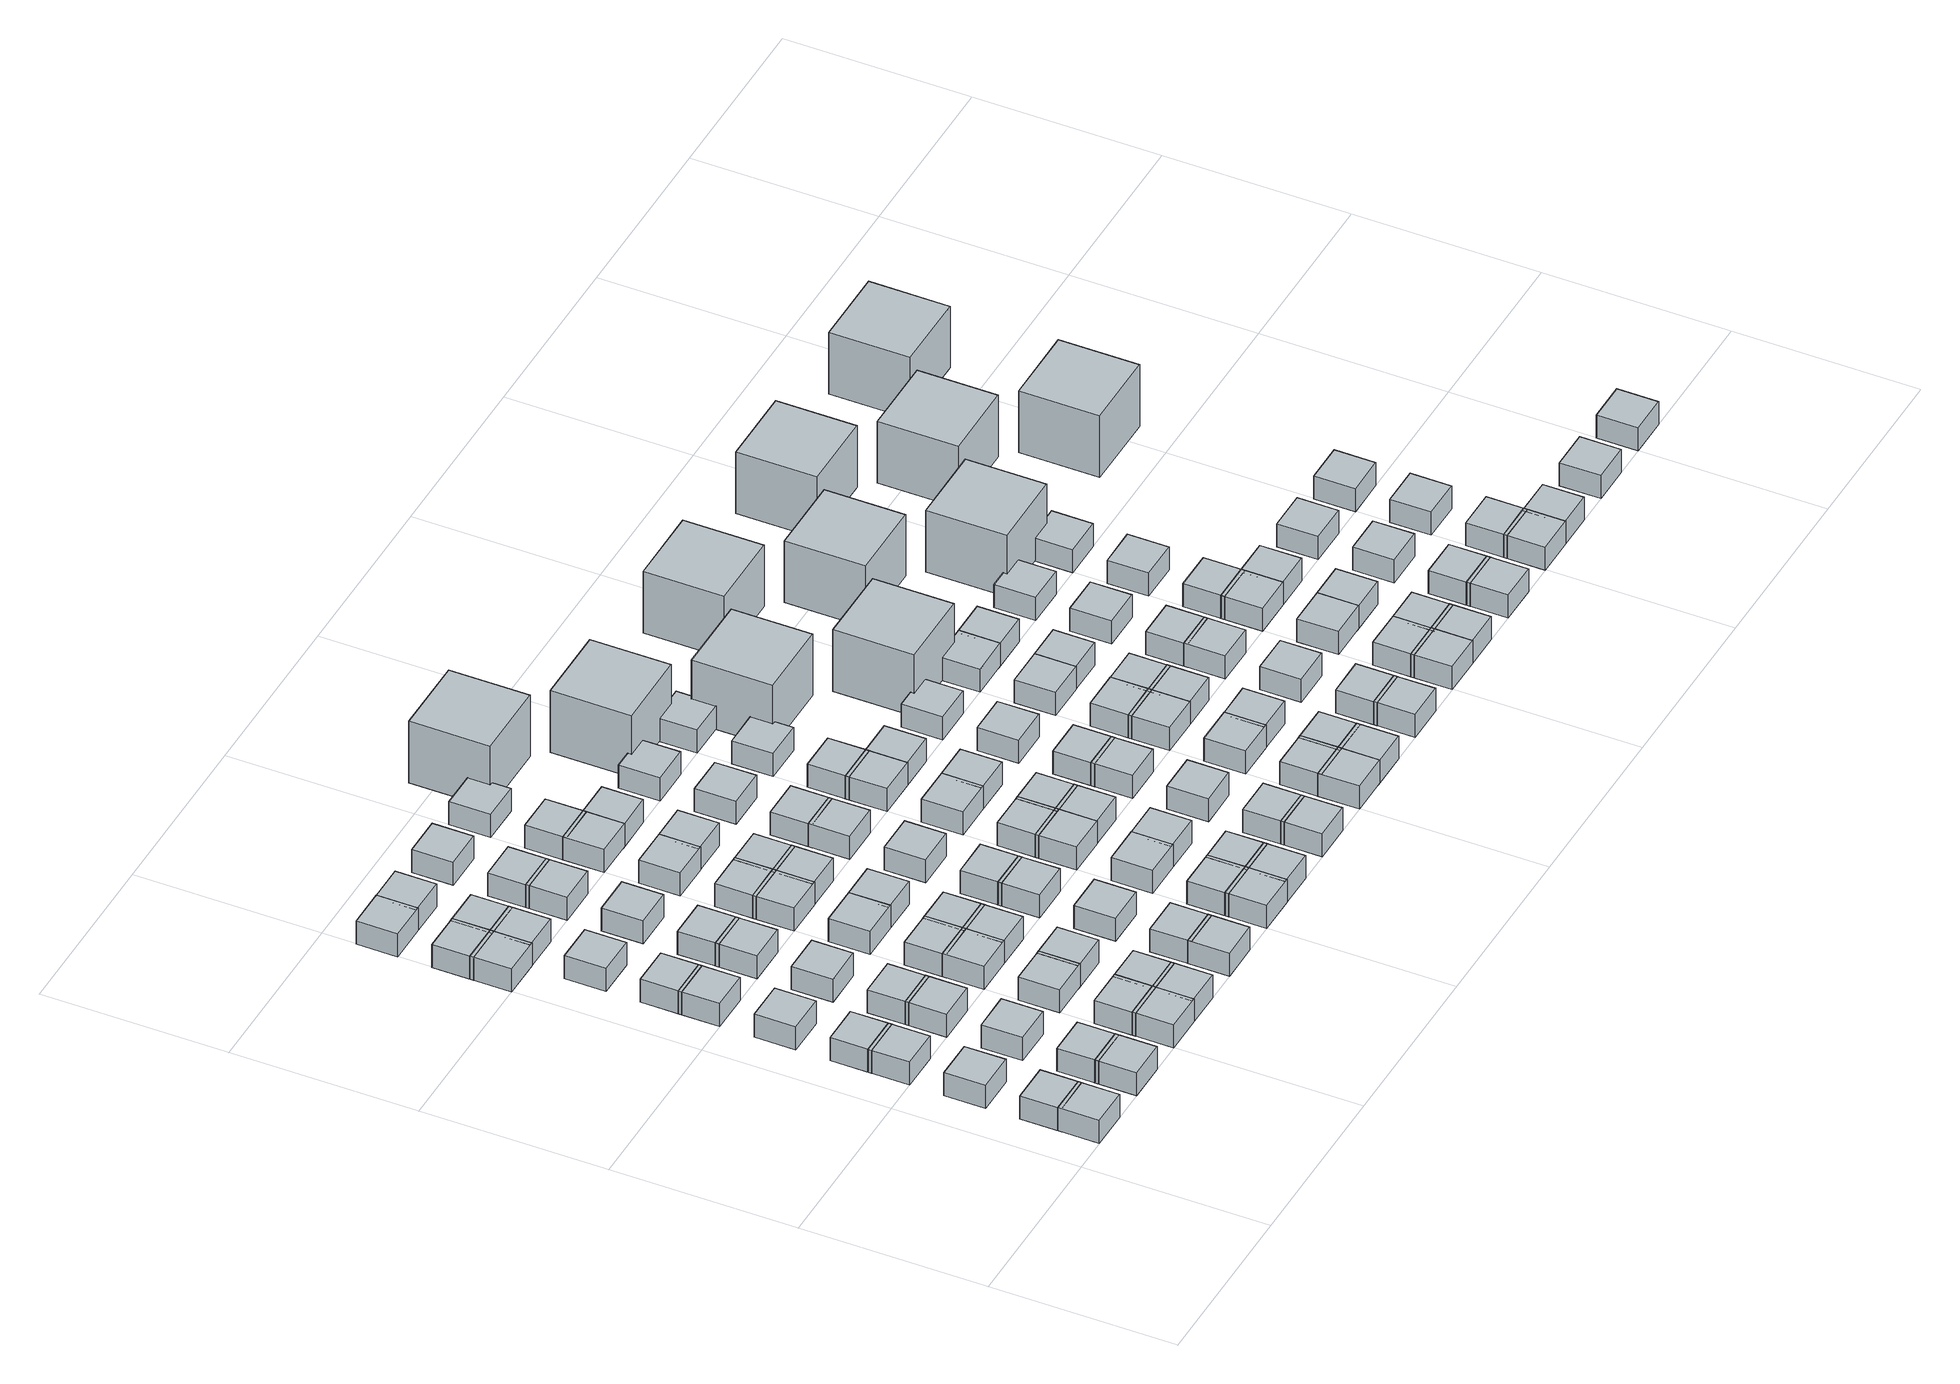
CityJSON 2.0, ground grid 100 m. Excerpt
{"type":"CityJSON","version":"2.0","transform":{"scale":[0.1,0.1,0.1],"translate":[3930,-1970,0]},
"CityObjects":{
"object1":{"type":"GenericCityObject","geometry":[{"type":"Solid","lod":"1","boundaries":[[[[0,1,2,3]],[[4,5,1,0]],[[5,6,2,1]],[[6,7,3,2]],[[7,4,0,3]],[[7,6,5,4]]]]}]},
"object2":{"type":"GenericCityObject","geometry":[{"type":"Solid","lod":"1","boundaries":[[[[8,9,10,11]],[[12,13,9,8]],[[13,14,10,9]],[[14,15,11,10]],[[15,12,8,11]],[[15,14,13,12]]]]}]},
"object3":{"type":"GenericCityObject","geometry":[{"type":"Solid","lod":"1","boundaries":[[[[16,17,18,19]],[[20,21,17,16]],[[21,22,18,17]],[[22,23,19,18]],[[23,20,16,19]],[[23,22,21,20]]]]}]},
"object4":{"type":"GenericCityObject","geometry":[{"type":"Solid","lod":"1","boundaries":[[[[24,25,26,27]],[[28,29,25,24]],[[29,30,26,25]],[[30,31,27,26]],[[31,28,24,27]],[[31,30,29,28]]]]}]},
"object5":{"type":"GenericCityObject","geometry":[{"type":"Solid","lod":"1","boundaries":[[[[32,33,34,35]],[[36,37,33,32]],[[37,38,34,33]],[[38,39,35,34]],[[39,36,32,35]],[[39,38,37,36]]]]}]},
"object6":{"type":"GenericCityObject","geometry":[{"type":"Solid","lod":"1","boundaries":[[[[40,41,42,43]],[[44,45,41,40]],[[45,46,42,41]],[[46,47,43,42]],[[47,44,40,43]],[[47,46,45,44]]]]}]},
"object7":{"type":"GenericCityObject","geometry":[{"type":"Solid","lod":"1","boundaries":[[[[48,49,50,51]],[[52,53,49,48]],[[53,54,50,49]],[[54,55,51,50]],[[55,52,48,51]],[[55,54,53,52]]]]}]},
"object8":{"type":"GenericCityObject","geometry":[{"type":"Solid","lod":"1","boundaries":[[[[56,57,58,59]],[[60,61,57,56]],[[61,62,58,57]],[[62,63,59,58]],[[63,60,56,59]],[[63,62,61,60]]]]}]},
"object9":{"type":"GenericCityObject","geometry":[{"type":"Solid","lod":"1","boundaries":[[[[64,65,66,67]],[[68,69,65,64]],[[69,70,66,65]],[[70,71,67,66]],[[71,68,64,67]],[[71,70,69,68]]]]}]},
"object10":{"type":"GenericCityObject","geometry":[{"type":"Solid","lod":"1","boundaries":[[[[72,73,74,75]],[[76,77,73,72]],[[77,78,74,73]],[[78,79,75,74]],[[79,76,72,75]],[[79,78,77,76]]]]}]},
"object11":{"type":"GenericCityObject","geometry":[{"type":"Solid","lod":"1","boundaries":[[[[80,81,82,83]],[[84,85,81,80]],[[85,86,82,81]],[[86,87,83,82]],[[87,84,80,83]],[[87,86,85,84]]]]}]},
"object12":{"type":"GenericCityObject","geometry":[{"type":"Solid","lod":"1","boundaries":[[[[88,89,90,91]],[[92,93,89,88]],[[93,94,90,89]],[[94,95,91,90]],[[95,92,88,91]],[[95,94,93,92]]]]}]},
"object13":{"type":"GenericCityObject","geometry":[{"type":"Solid","lod":"1","boundaries":[[[[96,97,98,99]],[[100,101,97,96]],[[101,102,98,97]],[[102,103,99,98]],[[103,100,96,99]],[[103,102,101,100]]]]}]},
"object14":{"type":"GenericCityObject","geometry":[{"type":"Solid","lod":"1","boundaries":[[[[104,105,106,107]],[[108,109,105,104]],[[109,110,106,105]],[[110,111,107,106]],[[111,108,104,107]],[[111,110,109,108]]]]}]},
"object15":{"type":"GenericCityObject","geometry":[{"type":"Solid","lod":"1","boundaries":[[[[112,113,114,115]],[[116,117,113,112]],[[117,118,114,113]],[[118,119,115,114]],[[119,116,112,115]],[[119,118,117,116]]]]}]},
"object16":{"type":"GenericCityObject","geometry":[{"type":"Solid","lod":"1","boundaries":[[[[120,121,122,123]],[[124,125,121,120]],[[125,126,122,121]],[[126,127,123,122]],[[127,124,120,123]],[[127,126,125,124]]]]}]},
"object17":{"type":"GenericCityObject","geometry":[{"type":"Solid","lod":"1","boundaries":[[[[128,129,130,131]],[[132,133,129,128]],[[133,134,130,129]],[[134,135,131,130]],[[135,132,128,131]],[[135,134,133,132]]]]}]},
"object18":{"type":"GenericCityObject","geometry":[{"type":"Solid","lod":"1","boundaries":[[[[136,137,138,139]],[[140,141,137,136]],[[141,142,138,137]],[[142,143,139,138]],[[143,140,136,139]],[[143,142,141,140]]]]}]},
"object19":{"type":"GenericCityObject","geometry":[{"type":"Solid","lod":"1","boundaries":[[[[144,145,146,147]],[[148,149,145,144]],[[149,150,146,145]],[[150,151,147,146]],[[151,148,144,147]],[[151,150,149,148]]]]}]},
"object20":{"type":"GenericCityObject","geometry":[{"type":"Solid","lod":"1","boundaries":[[[[152,153,154,155]],[[156,157,153,152]],[[157,158,154,153]],[[158,159,155,154]],[[159,156,152,155]],[[159,158,157,156]]]]}]},
"object21":{"type":"GenericCityObject","geometry":[{"type":"Solid","lod":"1","boundaries":[[[[160,161,162,163]],[[164,165,161,160]],[[165,166,162,161]],[[166,167,163,162]],[[167,164,160,163]],[[167,166,165,164]]]]}]},
"object22":{"type":"GenericCityObject","geometry":[{"type":"Solid","lod":"1","boundaries":[[[[168,169,170,171]],[[172,173,169,168]],[[173,174,170,169]],[[174,175,171,170]],[[175,172,168,171]],[[175,174,173,172]]]]}]},
"object23":{"type":"GenericCityObject","geometry":[{"type":"Solid","lod":"1","boundaries":[[[[176,177,178,179]],[[180,181,177,176]],[[181,182,178,177]],[[182,183,179,178]],[[183,180,176,179]],[[183,182,181,180]]]]}]},
"object24":{"type":"GenericCityObject","geometry":[{"type":"Solid","lod":"1","boundaries":[[[[184,185,186,187]],[[188,189,185,184]],[[189,190,186,185]],[[190,191,187,186]],[[191,188,184,187]],[[191,190,189,188]]]]}]},
"object25":{"type":"GenericCityObject","geometry":[{"type":"Solid","lod":"1","boundaries":[[[[192,193,194,195]],[[196,197,193,192]],[[197,198,194,193]],[[198,199,195,194]],[[199,196,192,195]],[[199,198,197,196]]]]}]},
"object26":{"type":"GenericCityObject","geometry":[{"type":"Solid","lod":"1","boundaries":[[[[200,201,202,203]],[[204,205,201,200]],[[205,206,202,201]],[[206,207,203,202]],[[207,204,200,203]],[[207,206,205,204]]]]}]},
"object27":{"type":"GenericCityObject","geometry":[{"type":"Solid","lod":"1","boundaries":[[[[208,209,210,211]],[[212,213,209,208]],[[213,214,210,209]],[[214,215,211,210]],[[215,212,208,211]],[[215,214,213,212]]]]}]},
"object28":{"type":"GenericCityObject","geometry":[{"type":"Solid","lod":"1","boundaries":[[[[216,217,218,219]],[[220,221,217,216]],[[221,222,218,217]],[[222,223,219,218]],[[223,220,216,219]],[[223,222,221,220]]]]}]},
"object29":{"type":"GenericCityObject","geometry":[{"type":"Solid","lod":"1","boundaries":[[[[224,225,226,227]],[[228,229,225,224]],[[229,230,226,225]],[[230,231,227,226]],[[231,228,224,227]],[[231,230,229,228]]]]}]},
"object30":{"type":"GenericCityObject","geometry":[{"type":"Solid","lod":"1","boundaries":[[[[232,233,234,235]],[[236,237,233,232]],[[237,238,234,233]],[[238,239,235,234]],[[239,236,232,235]],[[239,238,237,236]]]]}]},
"object31":{"type":"GenericCityObject","geometry":[{"type":"Solid","lod":"1","boundaries":[[[[240,241,242,243]],[[244,245,241,240]],[[245,246,242,241]],[[246,247,243,242]],[[247,244,240,243]],[[247,246,245,244]]]]}]},
"object32":{"type":"GenericCityObject","geometry":[{"type":"Solid","lod":"1","boundaries":[[[[248,249,250,251]],[[252,253,249,248]],[[253,254,250,249]],[[254,255,251,250]],[[255,252,248,251]],[[255,254,253,252]]]]}]},
"object33":{"type":"GenericCityObject","geometry":[{"type":"Solid","lod":"1","boundaries":[[[[256,257,258,259]],[[260,261,257,256]],[[261,262,258,257]],[[262,263,259,258]],[[263,260,256,259]],[[263,262,261,260]]]]}]},
"object34":{"type":"GenericCityObject","geometry":[{"type":"Solid","lod":"1","boundaries":[[[[264,265,266,267]],[[268,269,265,264]],[[269,270,266,265]],[[270,271,267,266]],[[271,268,264,267]],[[271,270,269,268]]]]}]},
"object35":{"type":"GenericCityObject","geometry":[{"type":"Solid","lod":"1","boundaries":[[[[272,273,274,275]],[[276,277,273,272]],[[277,278,274,273]],[[278,279,275,274]],[[279,276,272,275]],[[279,278,277,276]]]]}]},
"object36":{"type":"GenericCityObject","geometry":[{"type":"Solid","lod":"1","boundaries":[[[[280,281,282,283]],[[284,285,281,280]],[[285,286,282,281]],[[286,287,283,282]],[[287,284,280,283]],[[287,286,285,284]]]]}]},
"object37":{"type":"GenericCityObject","geometry":[{"type":"Solid","lod":"1","boundaries":[[[[288,289,290,291]],[[292,293,289,288]],[[293,294,290,289]],[[294,295,291,290]],[[295,292,288,291]],[[295,294,293,292]]]]}]},
"object38":{"type":"GenericCityObject","geometry":[{"type":"Solid","lod":"1","boundaries":[[[[296,297,298,299]],[[300,301,297,296]],[[301,302,298,297]],[[302,303,299,298]],[[303,300,296,299]],[[303,302,301,300]]]]}]},
"object39":{"type":"GenericCityObject","geometry":[{"type":"Solid","lod":"1","boundaries":[[[[304,305,306,307]],[[308,309,305,304]],[[309,310,306,305]],[[310,311,307,306]],[[311,308,304,307]],[[311,310,309,308]]]]}]},
"object40":{"type":"GenericCityObject","geometry":[{"type":"Solid","lod":"1","boundaries":[[[[312,313,314,315]],[[316,317,313,312]],[[317,318,314,313]],[[318,319,315,314]],[[319,316,312,315]],[[319,318,317,316]]]]}]},
"object41":{"type":"GenericCityObject","geometry":[{"type":"Solid","lod":"1","boundaries":[[[[320,321,322,323]],[[324,325,321,320]],[[325,326,322,321]],[[326,327,323,322]],[[327,324,320,323]],[[327,326,325,324]]]]}]},
"object42":{"type":"GenericCityObject","geometry":[{"type":"Solid","lod":"1","boundaries":[[[[328,329,330,331]],[[332,333,329,328]],[[333,334,330,329]],[[334,335,331,330]],[[335,332,328,331]],[[335,334,333,332]]]]}]},
"object43":{"type":"GenericCityObject","geometry":[{"type":"Solid","lod":"1","boundaries":[[[[336,337,338,339]],[[340,341,337,336]],[[341,342,338,337]],[[342,343,339,338]],[[343,340,336,339]],[[343,342,341,340]]]]}]},
"object44":{"type":"GenericCityObject","geometry":[{"type":"Solid","lod":"1","boundaries":[[[[344,345,346,347]],[[348,349,345,344]],[[349,350,346,345]],[[350,351,347,346]],[[351,348,344,347]],[[351,350,349,348]]]]}]},
"object45":{"type":"GenericCityObject","geometry":[{"type":"Solid","lod":"1","boundaries":[[[[352,353,354,355]],[[356,357,353,352]],[[357,358,354,353]],[[358,359,355,354]],[[359,356,352,355]],[[359,358,357,356]]]]}]},
"object46":{"type":"GenericCityObject","geometry":[{"type":"Solid","lod":"1","boundaries":[[[[360,361,362,363]],[[364,365,361,360]],[[365,366,362,361]],[[366,367,363,362]],[[367,364,360,363]],[[367,366,365,364]]]]}]},
"object47":{"type":"GenericCityObject","geometry":[{"type":"Solid","lod":"1","boundaries":[[[[368,369,370,371]],[[372,373,369,368]],[[373,374,370,369]],[[374,375,371,370]],[[375,372,368,371]],[[375,374,373,372]]]]}]},
"object48":{"type":"GenericCityObject","geometry":[{"type":"Solid","lod":"1","boundaries":[[[[376,377,378,379]],[[380,381,377,376]],[[381,382,378,377]],[[382,383,379,378]],[[383,380,376,379]],[[383,382,381,380]]]]}]},
"object49":{"type":"GenericCityObject","geometry":[{"type":"Solid","lod":"1","boundaries":[[[[384,385,386,387]],[[388,389,385,384]],[[389,390,386,385]],[[390,391,387,386]],[[391,388,384,387]],[[391,390,389,388]]]]}]},
"object50":{"type":"GenericCityObject","geometry":[{"type":"Solid","lod":"1","boundaries":[[[[392,393,394,395]],[[396,397,393,392]],[[397,398,394,393]],[[398,399,395,394]],[[399,396,392,395]],[[399,398,397,396]]]]}]},
"object51":{"type":"GenericCityObject","geometry":[{"type":"Solid","lod":"1","boundaries":[[[[400,401,402,403]],[[404,405,401,400]],[[405,406,402,401]],[[406,407,403,402]],[[407,404,400,403]],[[407,406,405,404]]]]}]},
"object52":{"type":"GenericCityObject","geometry":[{"type":"Solid","lod":"1","boundaries":[[[[408,409,410,411]],[[412,413,409,408]],[[413,414,410,409]],[[414,415,411,410]],[[415,412,408,411]],[[415,414,413,412]]]]}]},
"object53":{"type":"GenericCityObject","geometry":[{"type":"Solid","lod":"1","boundaries":[[[[416,417,418,419]],[[420,421,417,416]],[[421,422,418,417]],[[422,423,419,418]],[[423,420,416,419]],[[423,422,421,420]]]]}]},
"object54":{"type":"GenericCityObject","geometry":[{"type":"Solid","lod":"1","boundaries":[[[[424,425,426,427]],[[428,429,425,424]],[[429,430,426,425]],[[430,431,427,426]],[[431,428,424,427]],[[431,430,429,428]]]]}]},
"object55":{"type":"GenericCityObject","geometry":[{"type":"Solid","lod":"1","boundaries":[[[[432,433,434,435]],[[436,437,433,432]],[[437,438,434,433]],[[438,439,435,434]],[[439,436,432,435]],[[439,438,437,436]]]]}]},
"object56":{"type":"GenericCityObject","geometry":[{"type":"Solid","lod":"1","boundaries":[[[[440,441,442,443]],[[444,445,441,440]],[[445,446,442,441]],[[446,447,443,442]],[[447,444,440,443]],[[447,446,445,444]]]]}]},
"object57":{"type":"GenericCityObject","geometry":[{"type":"Solid","lod":"1","boundaries":[[[[448,449,450,451]],[[452,453,449,448]],[[453,454,450,449]],[[454,455,451,450]],[[455,452,448,451]],[[455,454,453,452]]]]}]},
"object58":{"type":"GenericCityObject","geometry":[{"type":"Solid","lod":"1","boundaries":[[[[456,457,458,459]],[[460,461,457,456]],[[461,462,458,457]],[[462,463,459,458]],[[463,460,456,459]],[[463,462,461,460]]]]}]},
"object59":{"type":"GenericCityObject","geometry":[{"type":"Solid","lod":"1","boundaries":[[[[464,465,466,467]],[[468,469,465,464]],[[469,470,466,465]],[[470,471,467,466]],[[471,468,464,467]],[[471,470,469,468]]]]}]},
"object60":{"type":"GenericCityObject","geometry":[{"type":"Solid","lod":"1","boundaries":[[[[472,473,474,475]],[[476,477,473,472]],[[477,478,474,473]],[[478,479,475,474]],[[479,476,472,475]],[[479,478,477,476]]]]}]},
"object61":{"type":"GenericCityObject","geometry":[{"type":"Solid","lod":"1","boundaries":[[[[480,481,482,483]],[[484,485,481,480]],[[485,486,482,481]],[[486,487,483,482]],[[487,484,480,483]],[[487,486,485,484]]]]}]},
"object62":{"type":"GenericCityObject","geometry":[{"type":"Solid","lod":"1","boundaries":[[[[488,489,490,491]],[[492,493,489,488]],[[493,494,490,489]],[[494,495,491,490]],[[495,492,488,491]],[[495,494,493,492]]]]}]},
"object63":{"type":"GenericCityObject","geometry":[{"type":"Solid","lod":"1","boundaries":[[[[496,497,498,499]],[[500,501,497,496]],[[501,502,498,497]],[[502,503,499,498]],[[503,500,496,499]],[[503,502,501,500]]]]}]},
"object64":{"type":"GenericCityObject","geometry":[{"type":"Solid","lod":"1","boundaries":[[[[504,505,506,507]],[[508,509,505,504]],[[509,510,506,505]],[[510,511,507,506]],[[511,508,504,507]],[[511,510,509,508]]]]}]},
"object65":{"type":"GenericCityObject","geometry":[{"type":"Solid","lod":"1","boundaries":[[[[512,513,514,515]],[[516,517,513,512]],[[517,518,514,513]],[[518,519,515,514]],[[519,516,512,515]],[[519,518,517,516]]]]}]},
"object66":{"type":"GenericCityObject","geometry":[{"type":"Solid","lod":"1","boundaries":[[[[520,521,522,523]],[[524,525,521,520]],[[525,526,522,521]],[[526,527,523,522]],[[527,524,520,523]],[[527,526,525,524]]]]}]},
"object67":{"type":"GenericCityObject","geometry":[{"type":"Solid","lod":"1","boundaries":[[[[528,529,530,531]],[[532,533,529,528]],[[533,534,530,529]],[[534,535,531,530]],[[535,532,528,531]],[[535,534,533,532]]]]}]},
"object68":{"type":"GenericCityObject","geometry":[{"type":"Solid","lod":"1","boundaries":[[[[536,537,538,539]],[[540,541,537,536]],[[541,542,538,537]],[[542,543,539,538]],[[543,540,536,539]],[[543,542,541,540]]]]}]},
"object69":{"type":"GenericCityObject","geometry":[{"type":"Solid","lod":"1","boundaries":[[[[544,545,546,547]],[[548,549,545,544]],[[549,550,546,545]],[[550,551,547,546]],[[551,548,544,547]],[[551,550,549,548]]]]}]},
"object70":{"type":"GenericCityObject","geometry":[{"type":"Solid","lod":"1","boundaries":[[[[552,553,554,555]],[[556,557,553,552]],[[557,558,554,553]],[[558,559,555,554]],[[559,556,552,555]],[[559,558,557,556]]]]}]},
"object71":{"type":"GenericCityObject","geometry":[{"type":"Solid","lod":"1","boundaries":[[[[560,561,562,563]],[[564,565,561,560]],[[565,566,562,561]],[[566,567,563,562]],[[567,564,560,563]],[[567,566,565,564]]]]}]},
"object72":{"type":"GenericCityObject","geometry":[{"type":"Solid","lod":"1","boundaries":[[[[568,569,570,571]],[[572,573,569,568]],[[573,574,570,569]],[[574,575,571,570]],[[575,572,568,571]],[[575,574,573,572]]]]}]},
"object73":{"type":"GenericCityObject","geometry":[{"type":"Solid","lod":"1","boundaries":[[[[576,577,578,579]],[[580,581,577,576]],[[581,582,578,577]],[[582,583,579,578]],[[583,580,576,579]],[[583,582,581,580]]]]}]},
"object74":{"type":"GenericCityObject","geometry":[{"type":"Solid","lod":"1","boundaries":[[[[584,585,586,587]],[[588,589,585,584]],[[589,590,586,585]],[[590,591,587,586]],[[591,588,584,587]],[[591,590,589,588]]]]}]},
"object75":{"type":"GenericCityObject","geometry":[{"type":"Solid","lod":"1","boundaries":[[[[592,593,594,595]],[[596,597,593,592]],[[597,598,594,593]],[[598,599,595,594]],[[599,596,592,595]],[[599,598,597,596]]]]}]},
"object76":{"type":"GenericCityObject","geometry":[{"type":"Solid","lod":"1","boundaries":[[[[600,601,602,603]],[[604,605,601,600]],[[605,606,602,601]],[[606,607,603,602]],[[607,604,600,603]],[[607,606,605,604]]]]}]},
"object77":{"type":"GenericCityObject","geometry":[{"type":"Solid","lod":"1","boundaries":[[[[608,609,610,611]],[[612,613,609,608]],[[613,614,610,609]],[[614,615,611,610]],[[615,612,608,611]],[[615,614,613,612]]]]}]},
"object78":{"type":"GenericCityObject","geometry":[{"type":"Solid","lod":"1","boundaries":[[[[616,617,618,619]],[[620,621,617,616]],[[621,622,618,617]],[[622,623,619,618]],[[623,620,616,619]],[[623,622,621,620]]]]}]},
"object79":{"type":"GenericCityObject","geometry":[{"type":"Solid","lod":"1","boundaries":[[[[624,625,626,627]],[[628,629,625,624]],[[629,630,626,625]],[[630,631,627,626]],[[631,628,624,627]],[[631,630,629,628]]]]}]},
"object80":{"type":"GenericCityObject","geometry":[{"type":"Solid","lod":"1","boundaries":[[[[632,633,634,635]],[[636,637,633,632]],[[637,638,634,633]],[[638,639,635,634]],[[639,636,632,635]],[[639,638,637,636]]]]}]},
"object81":{"type":"GenericCityObject","geometry":[{"type":"Solid","lod":"1","boundaries":[[[[640,641,642,643]],[[644,645,641,640]],[[645,646,642,641]],[[646,647,643,642]],[[647,644,640,643]],[[647,646,645,644]]]]}]},
"object82":{"type":"GenericCityObject","geometry":[{"type":"Solid","lod":"1","boundaries":[[[[648,649,650,651]],[[652,653,649,648]],[[653,654,650,649]],[[654,655,651,650]],[[655,652,648,651]],[[655,654,653,652]]]]}]},
"object83":{"type":"GenericCityObject","geometry":[{"type":"Solid","lod":"1","boundaries":[[[[656,657,658,659]],[[660,661,657,656]],[[661,662,658,657]],[[662,663,659,658]],[[663,660,656,659]],[[663,662,661,660]]]]}]},
"object84":{"type":"GenericCityObject","geometry":[{"type":"Solid","lod":"1","boundaries":[[[[664,665,666,667]],[[668,669,665,664]],[[669,670,666,665]],[[670,671,667,666]],[[671,668,664,667]],[[671,670,669,668]]]]}]},
"object85":{"type":"GenericCityObject","geometry":[{"type":"Solid","lod":"1","boundaries":[[[[672,673,674,675]],[[676,677,673,672]],[[677,678,674,673]],[[678,679,675,674]],[[679,676,672,675]],[[679,678,677,676]]]]}]},
"object86":{"type":"GenericCityObject","geometry":[{"type":"Solid","lod":"1","boundaries":[[[[680,681,682,683]],[[684,685,681,680]],[[685,686,682,681]],[[686,687,683,682]],[[687,684,680,683]],[[687,686,685,684]]]]}]},
"object87":{"type":"GenericCityObject","geometry":[{"type":"Solid","lod":"1","boundaries":[[[[688,689,690,691]],[[692,693,689,688]],[[693,694,690,689]],[[694,695,691,690]],[[695,692,688,691]],[[695,694,693,692]]]]}]},
"object88":{"type":"GenericCityObject","geometry":[{"type":"Solid","lod":"1","boundaries":[[[[696,697,698,699]],[[700,701,697,696]],[[701,702,698,697]],[[702,703,699,698]],[[703,700,696,699]],[[703,702,701,700]]]]}]},
"object89":{"type":"GenericCityObject","geometry":[{"type":"Solid","lod":"1","boundaries":[[[[704,705,706,707]],[[708,709,705,704]],[[709,710,706,705]],[[710,711,707,706]],[[711,708,704,707]],[[711,710,709,708]]]]}]},
"object90":{"type":"GenericCityObject","geometry":[{"type":"Solid","lod":"1","boundaries":[[[[712,713,714,715]],[[716,717,713,712]],[[717,718,714,713]],[[718,719,715,714]],[[719,716,712,715]],[[719,718,717,716]]]]}]},
"object91":{"type":"GenericCityObject","geometry":[{"type":"Solid","lod":"1","boundaries":[[[[720,721,722,723]],[[724,725,721,720]],[[725,726,722,721]],[[726,727,723,722]],[[727,724,720,723]],[[727,726,725,724]]]]}]},
"object92":{"type":"GenericCityObject","geometry":[{"type":"Solid","lod":"1","boundaries":[[[[728,729,730,731]],[[732,733,729,728]],[[733,734,730,729]],[[734,735,731,730]],[[735,732,728,731]],[[735,734,733,732]]]]}]},
"object93":{"type":"GenericCityObject","geometry":[{"type":"Solid","lod":"1","boundaries":[[[[736,737,738,739]],[[740,741,737,736]],[[741,742,738,737]],[[742,743,739,738]],[[743,740,736,739]],[[743,742,741,740]]]]}]},
"object94":{"type":"GenericCityObject","geometry":[{"type":"Solid","lod":"1","boundaries":[[[[744,745,746,747]],[[748,749,745,744]],[[749,750,746,745]],[[750,751,747,746]],[[751,748,744,747]],[[751,750,749,748]]]]}]},
"object95":{"type":"GenericCityObject","geometry":[{"type":"Solid","lod":"1","boundaries":[[[[752,753,754,755]],[[756,757,753,752]],[[757,758,754,753]],[[758,759,755,754]],[[759,756,752,755]],[[759,758,757,756]]]]}]},
"object96":{"type":"GenericCityObject","geometry":[{"type":"Solid","lod":"1","boundaries":[[[[760,761,762,763]],[[764,765,761,760]],[[765,766,762,761]],[[766,767,763,762]],[[767,764,760,763]],[[767,766,765,764]]]]}]},
"object97":{"type":"GenericCityObject","geometry":[{"type":"Solid","lod":"1","boundaries":[[[[768,769,770,771]],[[772,773,769,768]],[[773,774,770,769]],[[774,775,771,770]],[[775,772,768,771]],[[775,774,773,772]]]]}]},
"object98":{"type":"GenericCityObject","geometry":[{"type":"Solid","lod":"1","boundaries":[[[[776,777,778,779]],[[780,781,777,776]],[[781,782,778,777]],[[782,783,779,778]],[[783,780,776,779]],[[783,782,781,780]]]]}]},
"object99":{"type":"GenericCityObject","geometry":[{"type":"Solid","lod":"1","boundaries":[[[[784,785,786,787]],[[788,789,785,784]],[[789,790,786,785]],[[790,791,787,786]],[[791,788,784,787]],[[791,790,789,788]]]]}]},
"object100":{"type":"GenericCityObject","geometry":[{"type":"Solid","lod":"1","boundaries":[[[[792,793,794,795]],[[796,797,793,792]],[[797,798,794,793]],[[798,799,795,794]],[[799,796,792,795]],[[799,798,797,796]]]]}]},
"object101":{"type":"GenericCityObject","geometry":[{"type":"Solid","lod":"1","boundaries":[[[[800,801,802,803]],[[804,805,801,800]],[[805,806,802,801]],[[806,807,803,802]],[[807,804,800,803]],[[807,806,805,804]]]]}]},
"object102":{"type":"GenericCityObject","geometry":[{"type":"Solid","lod":"1","boundaries":[[[[808,809,810,811]],[[812,813,809,808]],[[813,814,810,809]],[[814,815,811,810]],[[815,812,808,811]],[[815,814,813,812]]]]}]},
"object103":{"type":"GenericCityObject","geometry":[{"type":"Solid","lod":"1","boundaries":[[[[816,817,818,819]],[[820,821,817,816]],[[821,822,818,817]],[[822,823,819,818]],[[823,820,816,819]],[[823,822,821,820]]]]}]},
"object104":{"type":"GenericCityObject","geometry":[{"type":"Solid","lod":"1","boundaries":[[[[824,825,826,827]],[[828,829,825,824]],[[829,830,826,825]],[[830,831,827,826]],[[831,828,824,827]],[[831,830,829,828]]]]}]},
"object105":{"type":"GenericCityObject","geometry":[{"type":"Solid","lod":"1","boundaries":[[[[832,833,834,835]],[[836,837,833,832]],[[837,838,834,833]],[[838,839,835,834]],[[839,836,832,835]],[[839,838,837,836]]]]}]},
"object106":{"type":"GenericCityObject","geometry":[{"type":"Solid","lod":"1","boundaries":[[[[840,841,842,843]],[[844,845,841,840]],[[845,846,842,841]],[[846,847,843,842]],[[847,844,840,843]],[[847,846,845,844]]]]}]},
"object107":{"type":"GenericCityObject","geometry":[{"type":"Solid","lod":"1","boundaries":[[[[848,849,850,851]],[[852,853,849,848]],[[853,854,850,849]],[[854,855,851,850]],[[855,852,848,851]],[[855,854,853,852]]]]}]},
"object108":{"type":"GenericCityObject","geometry":[{"type":"Solid","lod":"1","boundaries":[[[[856,857,858,859]],[[860,861,857,856]],[[861,862,858,857]],[[862,863,859,858]],[[863,860,856,859]],[[863,862,861,860]]]]}]},
"object109":{"type":"GenericCityObject","geometry":[{"type":"Solid","lod":"1","boundaries":[[[[864,865,866,867]],[[868,869,865,864]],[[869,870,866,865]],[[870,871,867,866]],[[871,868,864,867]],[[871,870,869,868]]]]}]},
"object110":{"type":"GenericCityObject","geometry":[{"type":"Solid","lod":"1","boundaries":[[[[872,873,874,875]],[[876,877,873,872]],[[877,878,874,873]],[[878,879,875,874]],[[879,876,872,875]],[[879,878,877,876]]]]}]},
"object111":{"type":"GenericCityObject","geometry":[{"type":"Solid","lod":"1","boundaries":[[[[880,881,882,883]],[[884,885,881,880]],[[885,886,882,881]],[[886,887,883,882]],[[887,884,880,883]],[[887,886,885,884]]]]}]},
"object112":{"type":"GenericCityObject","geometry":[{"type":"Solid","lod":"1","boundaries":[[[[888,889,890,891]],[[892,893,889,888]],[[893,894,890,889]],[[894,895,891,890]],[[895,892,888,891]],[[895,894,893,892]]]]}]},
"object113":{"type":"GenericCityObject","geometry":[{"type":"Solid","lod":"1","boundaries":[[[[896,897,898,899]],[[900,901,897,896]],[[901,902,898,897]],[[902,903,899,898]],[[903,900,896,899]],[[903,902,901,900]]]]}]},
"object114":{"type":"GenericCityObject","geometry":[{"type":"Solid","lod":"1","boundaries":[[[[904,905,906,907]],[[908,909,905,904]],[[909,910,906,905]],[[910,911,907,906]],[[911,908,904,907]],[[911,910,909,908]]]]}]},
"object115":{"type":"GenericCityObject","geometry":[{"type":"Solid","lod":"1","boundaries":[[[[912,913,914,915]],[[916,917,913,912]],[[917,918,914,913]],[[918,919,915,914]],[[919,916,912,915]],[[919,918,917,916]]]]}]},
"object116":{"type":"GenericCityObject","geometry":[{"type":"Solid","lod":"1","boundaries":[[[[920,921,922,923]],[[924,925,921,920]],[[925,926,922,921]],[[926,927,923,922]],[[927,924,920,923]],[[927,926,925,924]]]]}]},
"object117":{"type":"GenericCityObject","geometry":[{"type":"Solid","lod":"1","boundaries":[[[[928,929,930,931]],[[932,933,929,928]],[[933,934,930,929]],[[934,935,931,930]],[[935,932,928,931]],[[935,934,933,932]]]]}]},
"object118":{"type":"GenericCityObject","geometry":[{"type":"Solid","lod":"1","boundaries":[[[[936,937,938,939]],[[940,941,937,936]],[[941,942,938,937]],[[942,943,939,938]],[[943,940,936,939]],[[943,942,941,940]]]]}]},
"object119":{"type":"GenericCityObject","geometry":[{"type":"Solid","lod":"1","boundaries":[[[[944,945,946,947]],[[948,949,945,944]],[[949,950,946,945]],[[950,951,947,946]],[[951,948,944,947]],[[951,950,949,948]]]]}]},
"object120":{"type":"GenericCityObject","geometry":[{"type":"Solid","lod":"1","boundaries":[[[[952,953,954,955]],[[956,957,953,952]],[[957,958,954,953]],[[958,959,955,954]],[[959,956,952,955]],[[959,958,957,956]]]]}]},
"object121":{"type":"GenericCityObject","geometry":[{"type":"Solid","lod":"1","boundaries":[[[[960,961,962,963]],[[964,965,961,960]],[[965,966,962,961]],[[966,967,963,962]],[[967,964,960,963]],[[967,966,965,964]]]]}]},
"object122":{"type":"GenericCityObject","geometry":[{"type":"Solid","lod":"1","boundaries":[[[[968,969,970,971]],[[972,973,969,968]],[[973,974,970,969]],[[974,975,971,970]],[[975,972,968,971]],[[975,974,973,972]]]]}]},
"object123":{"type":"GenericCityObject","geometry":[{"type":"Solid","lod":"1","boundaries":[[[[976,977,978,979]],[[980,981,977,976]],[[981,982,978,977]],[[982,983,979,978]],[[983,980,976,979]],[[983,982,981,980]]]]}]},
"object124":{"type":"GenericCityObject","geometry":[{"type":"Solid","lod":"1","boundaries":[[[[984,985,986,987]],[[988,989,985,984]],[[989,990,986,985]],[[990,991,987,986]],[[991,988,984,987]],[[991,990,989,988]]]]}]},
"object125":{"type":"GenericCityObject","geometry":[{"type":"Solid","lod":"1","boundaries":[[[[992,993,994,995]],[[996,997,993,992]],[[997,998,994,993]],[[998,999,995,994]],[[999,996,992,995]],[[999,998,997,996]]]]}]},
"object126":{"type":"GenericCityObject","geometry":[{"type":"Solid","lod":"1","boundaries":[[[[1000,1001,1002,1003]],[[1004,1005,1001,1000]],[[1005,1006,1002,1001]],[[1006,1007,1003,1002]],[[1007,1004,1000,1003]],[[1007,1006,1005,1004]]]]}]},
"object127":{"type":"GenericCityObject","geometry":[{"type":"Solid","lod":"1","boundaries":[[[[1008,1009,1010,1011]],[[1012,1013,1009,1008]],[[1013,1014,1010,1009]],[[1014,1015,1011,1010]],[[1015,1012,1008,1011]],[[1015,1014,1013,1012]]]]}]},
"object128":{"type":"GenericCityObject","geometry":[{"type":"Solid","lod":"1","boundaries":[[[[1016,1017,1018,1019]],[[1020,1021,1017,1016]],[[1021,1022,1018,1017]],[[1022,1023,1019,1018]],[[1023,1020,1016,1019]],[[1023,1022,1021,1020]]]]}]},
"object129":{"type":"GenericCityObject","geometry":[{"type":"Solid","lod":"1","boundaries":[[[[1024,1025,1026,1027]],[[1028,1029,1025,1024]],[[1029,1030,1026,1025]],[[1030,1031,1027,1026]],[[1031,1028,1024,1027]],[[1031,1030,1029,1028]]]]}]},
"object130":{"type":"GenericCityObject","geometry":[{"type":"Solid","lod":"1","boundaries":[[[[1032,1033,1034,1035]],[[1036,1037,1033,1032]],[[1037,1038,1034,1033]],[[1038,1039,1035,1034]],[[1039,1036,1032,1035]],[[1039,1038,1037,1036]]]]}]},
"object131":{"type":"GenericCityObject","geometry":[{"type":"Solid","lod":"1","boundaries":[[[[1040,1041,1042,1043]],[[1044,1045,1041,1040]],[[1045,1046,1042,1041]],[[1046,1047,1043,1042]],[[1047,1044,1040,1043]],[[1047,1046,1045,1044]]]]}]},
"object132":{"type":"GenericCityObject","geometry":[{"type":"Solid","lod":"1","boundaries":[[[[1048,1049,1050,1051]],[[1052,1053,1049,1048]],[[1053,1054,1050,1049]],[[1054,1055,1051,1050]],[[1055,1052,1048,1051]],[[1055,1054,1053,1052]]]]}]},
"object133":{"type":"GenericCityObject","geometry":[{"type":"Solid","lod":"1","boundaries":[[[[1056,1057,1058,1059]],[[1060,1061,1057,1056]],[[1061,1062,1058,1057]],[[1062,1063,1059,1058]],[[1063,1060,1056,1059]],[[1063,1062,1061,1060]]]]}]},
"object134":{"type":"GenericCityObject","geometry":[{"type":"Solid","lod":"1","boundaries":[[[[1064,1065,1066,1067]],[[1068,1069,1065,1064]],[[1069,1070,1066,1065]],[[1070,1071,1067,1066]],[[1071,1068,1064,1067]],[[1071,1070,1069,1068]]]]}]},
"object135":{"type":"GenericCityObject","geometry":[{"type":"Solid","lod":"1","boundaries":[[[[1072,1073,1074,1075]],[[1076,1077,1073,1072]],[[1077,1078,1074,1073]],[[1078,1079,1075,1074]],[[1079,1076,1072,1075]],[[1079,1078,1077,1076]]]]}]},
"object136":{"type":"GenericCityObject","geometry":[{"type":"Solid","lod":"1","boundaries":[[[[1080,1081,1082,1083]],[[1084,1085,1081,1080]],[[1085,1086,1082,1081]],[[1086,1087,1083,1082]],[[1087,1084,1080,1083]],[[1087,1086,1085,1084]]]]}]},
"object137":{"type":"GenericCityObject","geometry":[{"type":"Solid","lod":"1","boundaries":[[[[1088,1089,1090,1091]],[[1092,1093,1089,1088]],[[1093,1094,1090,1089]],[[1094,1095,1091,1090]],[[1095,1092,1088,1091]],[[1095,1094,1093,1092]]]]}]}
},
"vertices":[
[200,0,0],[420,0,0],[420,220,0],[200,220,0],[200,0,140],[420,0,140],[420,220,140],[200,220,140],
[200,200,0],[420,200,0],[420,420,0],[200,420,0],[200,200,140],[420,200,140],[420,420,140],[200,420,140],
[200,600,0],[420,600,0],[420,820,0],[200,820,0],[200,600,140],[420,600,140],[420,820,140],[200,820,140],
[200,1000,0],[420,1000,0],[420,1220,0],[200,1220,0],[200,1000,140],[420,1000,140],[420,1220,140],[200,1220,140],
[200,1200,0],[420,1200,0],[420,1420,0],[200,1420,0],[200,1200,140],[420,1200,140],[420,1420,140],[200,1420,140],
[600,0,0],[820,0,0],[820,220,0],[600,220,0],[600,0,140],[820,0,140],[820,220,140],[600,220,140],
[600,200,0],[820,200,0],[820,420,0],[600,420,0],[600,200,140],[820,200,140],[820,420,140],[600,420,140],
[200,1600,0],[420,1600,0],[420,1820,0],[200,1820,0],[200,1600,140],[420,1600,140],[420,1820,140],[200,1820,140],
[600,600,0],[820,600,0],[820,820,0],[600,820,0],[600,600,140],[820,600,140],[820,820,140],[600,820,140],
[200,2000,0],[420,2000,0],[420,2220,0],[200,2220,0],[200,2000,140],[420,2000,140],[420,2220,140],[200,2220,140],
[200,2200,0],[420,2200,0],[420,2420,0],[200,2420,0],[200,2200,140],[420,2200,140],[420,2420,140],[200,2420,140],
[0,3000,0],[220,3000,0],[220,3220,0],[0,3220,0],[0,3000,140],[220,3000,140],[220,3220,140],[0,3220,140],
[600,1000,0],[820,1000,0],[820,1220,0],[600,1220,0],[600,1000,140],[820,1000,140],[820,1220,140],[600,1220,140],
[0,3200,0],[220,3200,0],[220,3420,0],[0,3420,0],[0,3200,140],[220,3200,140],[220,3420,140],[0,3420,140],
[600,1200,0],[820,1200,0],[820,1420,0],[600,1420,0],[600,1200,140],[820,1200,140],[820,1420,140],[600,1420,140],
[200,2600,0],[420,2600,0],[420,2820,0],[200,2820,0],[200,2600,140],[420,2600,140],[420,2820,140],[200,2820,140],
[1000,0,0],[1220,0,0],[1220,220,0],[1000,220,0],[1000,0,140],[1220,0,140],[1220,220,140],[1000,220,140],
[1000,200,0],[1220,200,0],[1220,420,0],[1000,420,0],[1000,200,140],[1220,200,140],[1220,420,140],[1000,420,140],
[0,3600,0],[220,3600,0],[220,3820,0],[0,3820,0],[0,3600,140],[220,3600,140],[220,3820,140],[0,3820,140],
[600,1600,0],[820,1600,0],[820,1820,0],[600,1820,0],[600,1600,140],[820,1600,140],[820,1820,140],[600,1820,140],
[200,3000,0],[420,3000,0],[420,3220,0],[200,3220,0],[200,3000,140],[420,3000,140],[420,3220,140],[200,3220,140],
[200,3200,0],[420,3200,0],[420,3420,0],[200,3420,0],[200,3200,140],[420,3200,140],[420,3420,140],[200,3420,140],
[1000,600,0],[1220,600,0],[1220,820,0],[1000,820,0],[1000,600,140],[1220,600,140],[1220,820,140],[1000,820,140],
[600,2000,0],[820,2000,0],[820,2220,0],[600,2220,0],[600,2000,140],[820,2000,140],[820,2220,140],[600,2220,140],
[1200,0,0],[1420,0,0],[1420,220,0],[1200,220,0],[1200,0,140],[1420,0,140],[1420,220,140],[1200,220,140],
[600,2200,0],[820,2200,0],[820,2420,0],[600,2420,0],[600,2200,140],[820,2200,140],[820,2420,140],[600,2420,140],
[1200,200,0],[1420,200,0],[1420,420,0],[1200,420,0],[1200,200,140],[1420,200,140],[1420,420,140],[1200,420,140],
[200,3600,0],[420,3600,0],[420,3820,0],[200,3820,0],[200,3600,140],[420,3600,140],[420,3820,140],[200,3820,140],
[1000,1000,0],[1220,1000,0],[1220,1220,0],[1000,1220,0],[1000,1000,140],[1220,1000,140],[1220,1220,140],[1000,1220,140],
[1000,1200,0],[1220,1200,0],[1220,1420,0],[1000,1420,0],[1000,1200,140],[1220,1200,140],[1220,1420,140],[1000,1420,140],
[600,2600,0],[820,2600,0],[820,2820,0],[600,2820,0],[600,2600,140],[820,2600,140],[820,2820,140],[600,2820,140],
[1200,600,0],[1420,600,0],[1420,820,0],[1200,820,0],[1200,600,140],[1420,600,140],[1420,820,140],[1200,820,140],
[1000,1600,0],[1220,1600,0],[1220,1820,0],[1000,1820,0],[1000,1600,140],[1220,1600,140],[1220,1820,140],[1000,1820,140],
[600,3000,0],[820,3000,0],[820,3220,0],[600,3220,0],[600,3000,140],[820,3000,140],[820,3220,140],[600,3220,140],
[1200,1000,0],[1420,1000,0],[1420,1220,0],[1200,1220,0],[1200,1000,140],[1420,1000,140],[1420,1220,140],[1200,1220,140],
[600,3200,0],[820,3200,0],[820,3420,0],[600,3420,0],[600,3200,140],[820,3200,140],[820,3420,140],[600,3420,140],
[1200,1200,0],[1420,1200,0],[1420,1420,0],[1200,1420,0],[1200,1200,140],[1420,1200,140],[1420,1420,140],[1200,1420,140],
[1000,2000,0],[1220,2000,0],[1220,2220,0],[1000,2220,0],[1000,2000,140],[1220,2000,140],[1220,2220,140],[1000,2220,140],
[1600,0,0],[1820,0,0],[1820,220,0],[1600,220,0],[1600,0,140],[1820,0,140],[1820,220,140],[1600,220,140],
[1000,2200,0],[1220,2200,0],[1220,2420,0],[1000,2420,0],[1000,2200,140],[1220,2200,140],[1220,2420,140],[1000,2420,140],
[1600,200,0],[1820,200,0],[1820,420,0],[1600,420,0],[1600,200,140],[1820,200,140],[1820,420,140],[1600,420,140],
[600,3600,0],[820,3600,0],[820,3820,0],[600,3820,0],[600,3600,140],[820,3600,140],[820,3820,140],[600,3820,140],
[1200,1600,0],[1420,1600,0],[1420,1820,0],[1200,1820,0],[1200,1600,140],[1420,1600,140],[1420,1820,140],[1200,1820,140],
[1000,2600,0],[1220,2600,0],[1220,2820,0],[1000,2820,0],[1000,2600,140],[1220,2600,140],[1220,2820,140],[1000,2820,140],
[1600,600,0],[1820,600,0],[1820,820,0],[1600,820,0],[1600,600,140],[1820,600,140],[1820,820,140],[1600,820,140],
[1200,2000,0],[1420,2000,0],[1420,2220,0],[1200,2220,0],[1200,2000,140],[1420,2000,140],[1420,2220,140],[1200,2220,140],
[1200,2200,0],[1420,2200,0],[1420,2420,0],[1200,2420,0],[1200,2200,140],[1420,2200,140],[1420,2420,140],[1200,2420,140],
[1000,3000,0],[1220,3000,0],[1220,3220,0],[1000,3220,0],[1000,3000,140],[1220,3000,140],[1220,3220,140],[1000,3220,140],
[1600,1000,0],[1820,1000,0],[1820,1220,0],[1600,1220,0],[1600,1000,140],[1820,1000,140],[1820,1220,140],[1600,1220,140],
[1000,3200,0],[1220,3200,0],[1220,3420,0],[1000,3420,0],[1000,3200,140],[1220,3200,140],[1220,3420,140],[1000,3420,140],
[1600,1200,0],[1820,1200,0],[1820,1420,0],[1600,1420,0],[1600,1200,140],[1820,1200,140],[1820,1420,140],[1600,1420,140],
[1200,2600,0],[1420,2600,0],[1420,2820,0],[1200,2820,0],[1200,2600,140],[1420,2600,140],[1420,2820,140],[1200,2820,140],
[2000,0,0],[2220,0,0],[2220,220,0],[2000,220,0],[2000,0,140],[2220,0,140],[2220,220,140],[2000,220,140],
[2000,200,0],[2220,200,0],[2220,420,0],[2000,420,0],[2000,200,140],[2220,200,140],[2220,420,140],[2000,420,140],
[1000,3600,0],[1220,3600,0],[1220,3820,0],[1000,3820,0],[1000,3600,140],[1220,3600,140],[1220,3820,140],[1000,3820,140],
[1600,1600,0],[1820,1600,0],[1820,1820,0],[1600,1820,0],[1600,1600,140],[1820,1600,140],[1820,1820,140],[1600,1820,140],
[1200,3000,0],[1420,3000,0],[1420,3220,0],[1200,3220,0],[1200,3000,140],[1420,3000,140],[1420,3220,140],[1200,3220,140],
[2000,600,0],[2220,600,0],[2220,820,0],[2000,820,0],[2000,600,140],[2220,600,140],[2220,820,140],[2000,820,140],
[1600,2000,0],[1820,2000,0],[1820,2220,0],[1600,2220,0],[1600,2000,140],[1820,2000,140],[1820,2220,140],[1600,2220,140],
[2200,0,0],[2420,0,0],[2420,220,0],[2200,220,0],[2200,0,140],[2420,0,140],[2420,220,140],[2200,220,140],
[1600,2200,0],[1820,2200,0],[1820,2420,0],[1600,2420,0],[1600,2200,140],[1820,2200,140],[1820,2420,140],[1600,2420,140],
[2200,200,0],[2420,200,0],[2420,420,0],[2200,420,0],[2200,200,140],[2420,200,140],[2420,420,140],[2200,420,140],
[2000,1000,0],[2220,1000,0],[2220,1220,0],[2000,1220,0],[2000,1000,140],[2220,1000,140],[2220,1220,140],[2000,1220,140],
[2000,1200,0],[2220,1200,0],[2220,1420,0],[2000,1420,0],[2000,1200,140],[2220,1200,140],[2220,1420,140],[2000,1420,140],
[1600,2600,0],[1820,2600,0],[1820,2820,0],[1600,2820,0],[1600,2600,140],[1820,2600,140],[1820,2820,140],[1600,2820,140],
[2200,600,0],[2420,600,0],[2420,820,0],[2200,820,0],[2200,600,140],[2420,600,140],[2420,820,140],[2200,820,140],
[1200,3700,0],[1629,3700,0],[1629,4129,0],[1200,4129,0],[1200,3700,375],[1629,3700,375],[1629,4129,375],[1200,4129,375],
[2000,1600,0],[2220,1600,0],[2220,1820,0],[2000,1820,0],[2000,1600,140],[2220,1600,140],[2220,1820,140],[2000,1820,140],
[1600,3000,0],[1820,3000,0],[1820,3220,0],[1600,3220,0],[1600,3000,140],[1820,3000,140],[1820,3220,140],[1600,3220,140],
[2200,1000,0],[2420,1000,0],[2420,1220,0],[2200,1220,0],[2200,1000,140],[2420,1000,140],[2420,1220,140],[2200,1220,140],
[2200,1200,0],[2420,1200,0],[2420,1420,0],[2200,1420,0],[2200,1200,140],[2420,1200,140],[2420,1420,140],[2200,1420,140],
[2000,2000,0],[2220,2000,0],[2220,2220,0],[2000,2220,0],[2000,2000,140],[2220,2000,140],[2220,2220,140],[2000,2220,140],
[2600,0,0],[2820,0,0],[2820,220,0],[2600,220,0],[2600,0,140],[2820,0,140],[2820,220,140],[2600,220,140],
[2000,2200,0],[2220,2200,0],[2220,2420,0],[2000,2420,0],[2000,2200,140],[2220,2200,140],[2220,2420,140],[2000,2420,140],
[2600,200,0],[2820,200,0],[2820,420,0],[2600,420,0],[2600,200,140],[2820,200,140],[2820,420,140],[2600,420,140],
[2200,1600,0],[2420,1600,0],[2420,1820,0],[2200,1820,0],[2200,1600,140],[2420,1600,140],[2420,1820,140],[2200,1820,140],
[2000,2600,0],[2220,2600,0],[2220,2820,0],[2000,2820,0],[2000,2600,140],[2220,2600,140],[2220,2820,140],[2000,2820,140],
[2600,600,0],[2820,600,0],[2820,820,0],[2600,820,0],[2600,600,140],[2820,600,140],[2820,820,140],[2600,820,140],
[1700,3200,0],[2129,3200,0],[2129,3629,0],[1700,3629,0],[1700,3200,375],[2129,3200,375],[2129,3629,375],[1700,3629,375],
[2200,2000,0],[2420,2000,0],[2420,2220,0],[2200,2220,0],[2200,2000,140],[2420,2000,140],[2420,2220,140],[2200,2220,140],
[2000,3000,0],[2220,3000,0],[2220,3220,0],[2000,3220,0],[2000,3000,140],[2220,3000,140],[2220,3220,140],[2000,3220,140],
[2600,1000,0],[2820,1000,0],[2820,1220,0],[2600,1220,0],[2600,1000,140],[2820,1000,140],[2820,1220,140],[2600,1220,140],
[2600,1200,0],[2820,1200,0],[2820,1420,0],[2600,1420,0],[2600,1200,140],[2820,1200,140],[2820,1420,140],[2600,1420,140],
[3000,0,0],[3220,0,0],[3220,220,0],[3000,220,0],[3000,0,140],[3220,0,140],[3220,220,140],[3000,220,140],
[3000,200,0],[3220,200,0],[3220,420,0],[3000,420,0],[3000,200,140],[3220,200,140],[3220,420,140],[3000,420,140],
[2600,1600,0],[2820,1600,0],[2820,1820,0],[2600,1820,0],[2600,1600,140],[2820,1600,140],[2820,1820,140],[2600,1820,140],
[2200,2700,0],[2629,2700,0],[2629,3129,0],[2200,3129,0],[2200,2700,375],[2629,2700,375],[2629,3129,375],[2200,3129,375],
[3000,600,0],[3220,600,0],[3220,820,0],[3000,820,0],[3000,600,140],[3220,600,140],[3220,820,140],[3000,820,140],
[2600,2000,0],[2820,2000,0],[2820,2220,0],[2600,2220,0],[2600,2000,140],[2820,2000,140],[2820,2220,140],[2600,2220,140],
[3200,0,0],[3420,0,0],[3420,220,0],[3200,220,0],[3200,0,140],[3420,0,140],[3420,220,140],[3200,220,140],
[3200,200,0],[3420,200,0],[3420,420,0],[3200,420,0],[3200,200,140],[3420,200,140],[3420,420,140],[3200,420,140],
[3000,1000,0],[3220,1000,0],[3220,1220,0],[3000,1220,0],[3000,1000,140],[3220,1000,140],[3220,1220,140],[3000,1220,140],
[3000,1200,0],[3220,1200,0],[3220,1420,0],[3000,1420,0],[3000,1200,140],[3220,1200,140],[3220,1420,140],[3000,1420,140],
[3200,600,0],[3420,600,0],[3420,820,0],[3200,820,0],[3200,600,140],[3420,600,140],[3420,820,140],[3200,820,140],
[3000,1600,0],[3220,1600,0],[3220,1820,0],[3000,1820,0],[3000,1600,140],[3220,1600,140],[3220,1820,140],[3000,1820,140],
[2700,2200,0],[3129,2200,0],[3129,2629,0],[2700,2629,0],[2700,2200,375],[3129,2200,375],[3129,2629,375],[2700,2629,375],
[3200,1000,0],[3420,1000,0],[3420,1220,0],[3200,1220,0],[3200,1000,140],[3420,1000,140],[3420,1220,140],[3200,1220,140],
[3200,1200,0],[3420,1200,0],[3420,1420,0],[3200,1420,0],[3200,1200,140],[3420,1200,140],[3420,1420,140],[3200,1420,140],
[3000,2000,0],[3220,2000,0],[3220,2220,0],[3000,2220,0],[3000,2000,140],[3220,2000,140],[3220,2220,140],[3000,2220,140],
[3600,0,0],[3820,0,0],[3820,220,0],[3600,220,0],[3600,0,140],[3820,0,140],[3820,220,140],[3600,220,140],
[3600,200,0],[3820,200,0],[3820,420,0],[3600,420,0],[3600,200,140],[3820,200,140],[3820,420,140],[3600,420,140],
[3200,1600,0],[3420,1600,0],[3420,1820,0],[3200,1820,0],[3200,1600,140],[3420,1600,140],[3420,1820,140],[3200,1820,140],
[3600,600,0],[3820,600,0],[3820,820,0],[3600,820,0],[3600,600,140],[3820,600,140],[3820,820,140],[3600,820,140],
[2700,3200,0],[3129,3200,0],[3129,3629,0],[2700,3629,0],[2700,3200,375],[3129,3200,375],[3129,3629,375],[2700,3629,375],
[3200,2000,0],[3420,2000,0],[3420,2220,0],[3200,2220,0],[3200,2000,140],[3420,2000,140],[3420,2220,140],[3200,2220,140],
[3600,1000,0],[3820,1000,0],[3820,1220,0],[3600,1220,0],[3600,1000,140],[3820,1000,140],[3820,1220,140],[3600,1220,140],
[3600,1200,0],[3820,1200,0],[3820,1420,0],[3600,1420,0],[3600,1200,140],[3820,1200,140],[3820,1420,140],[3600,1420,140],
[4000,0,0],[4220,0,0],[4220,220,0],[4000,220,0],[4000,0,140],[4220,0,140],[4220,220,140],[4000,220,140],
[4000,200,0],[4220,200,0],[4220,420,0],[4000,420,0],[4000,200,140],[4220,200,140],[4220,420,140],[4000,420,140],
[3600,1600,0],[3820,1600,0],[3820,1820,0],[3600,1820,0],[3600,1600,140],[3820,1600,140],[3820,1820,140],[3600,1820,140],
[3200,2700,0],[3629,2700,0],[3629,3129,0],[3200,3129,0],[3200,2700,375],[3629,2700,375],[3629,3129,375],[3200,3129,375],
[4000,600,0],[4220,600,0],[4220,820,0],[4000,820,0],[4000,600,140],[4220,600,140],[4220,820,140],[4000,820,140],
[3600,2000,0],[3820,2000,0],[3820,2220,0],[3600,2220,0],[3600,2000,140],[3820,2000,140],[3820,2220,140],[3600,2220,140],
[4200,0,0],[4420,0,0],[4420,220,0],[4200,220,0],[4200,0,140],[4420,0,140],[4420,220,140],[4200,220,140],
[4200,200,0],[4420,200,0],[4420,420,0],[4200,420,0],[4200,200,140],[4420,200,140],[4420,420,140],[4200,420,140],
[4000,1000,0],[4220,1000,0],[4220,1220,0],[4000,1220,0],[4000,1000,140],[4220,1000,140],[4220,1220,140],[4000,1220,140],
[4000,1200,0],[4220,1200,0],[4220,1420,0],[4000,1420,0],[4000,1200,140],[4220,1200,140],[4220,1420,140],[4000,1420,140],
[4200,600,0],[4420,600,0],[4420,820,0],[4200,820,0],[4200,600,140],[4420,600,140],[4420,820,140],[4200,820,140],
[4000,1600,0],[4220,1600,0],[4220,1820,0],[4000,1820,0],[4000,1600,140],[4220,1600,140],[4220,1820,140],[4000,1820,140],
[3700,2200,0],[4129,2200,0],[4129,2629,0],[3700,2629,0],[3700,2200,375],[4129,2200,375],[4129,2629,375],[3700,2629,375],
[4200,1000,0],[4420,1000,0],[4420,1220,0],[4200,1220,0],[4200,1000,140],[4420,1000,140],[4420,1220,140],[4200,1220,140],
[4000,2000,0],[4220,2000,0],[4220,2220,0],[4000,2220,0],[4000,2000,140],[4220,2000,140],[4220,2220,140],[4000,2220,140],
[4600,0,0],[4820,0,0],[4820,220,0],[4600,220,0],[4600,0,140],[4820,0,140],[4820,220,140],[4600,220,140],
[4600,200,0],[4820,200,0],[4820,420,0],[4600,420,0],[4600,200,140],[4820,200,140],[4820,420,140],[4600,420,140],
[4600,600,0],[4820,600,0],[4820,820,0],[4600,820,0],[4600,600,140],[4820,600,140],[4820,820,140],[4600,820,140],
[3700,3200,0],[4129,3200,0],[4129,3629,0],[3700,3629,0],[3700,3200,375],[4129,3200,375],[4129,3629,375],[3700,3629,375],
[4600,1000,0],[4820,1000,0],[4820,1220,0],[4600,1220,0],[4600,1000,140],[4820,1000,140],[4820,1220,140],[4600,1220,140],
[5000,0,0],[5220,0,0],[5220,220,0],[5000,220,0],[5000,0,140],[5220,0,140],[5220,220,140],[5000,220,140],
[5000,200,0],[5220,200,0],[5220,420,0],[5000,420,0],[5000,200,140],[5220,200,140],[5220,420,140],[5000,420,140],
[4200,2700,0],[4629,2700,0],[4629,3129,0],[4200,3129,0],[4200,2700,375],[4629,2700,375],[4629,3129,375],[4200,3129,375],
[5000,600,0],[5220,600,0],[5220,820,0],[5000,820,0],[5000,600,140],[5220,600,140],[5220,820,140],[5000,820,140],
[5200,0,0],[5420,0,0],[5420,220,0],[5200,220,0],[5200,0,140],[5420,0,140],[5420,220,140],[5200,220,140],
[5000,1000,0],[5220,1000,0],[5220,1220,0],[5000,1220,0],[5000,1000,140],[5220,1000,140],[5220,1220,140],[5000,1220,140],
[4700,2200,0],[5129,2200,0],[5129,2629,0],[4700,2629,0],[4700,2200,375],[5129,2200,375],[5129,2629,375],[4700,2629,375],
[5600,0,0],[5820,0,0],[5820,220,0],[5600,220,0],[5600,0,140],[5820,0,140],[5820,220,140],[5600,220,140],
[4700,3200,0],[5129,3200,0],[5129,3629,0],[4700,3629,0],[4700,3200,375],[5129,3200,375],[5129,3629,375],[4700,3629,375],
[6000,0,0],[6220,0,0],[6220,220,0],[6000,220,0],[6000,0,140],[6220,0,140],[6220,220,140],[6000,220,140]
]}
